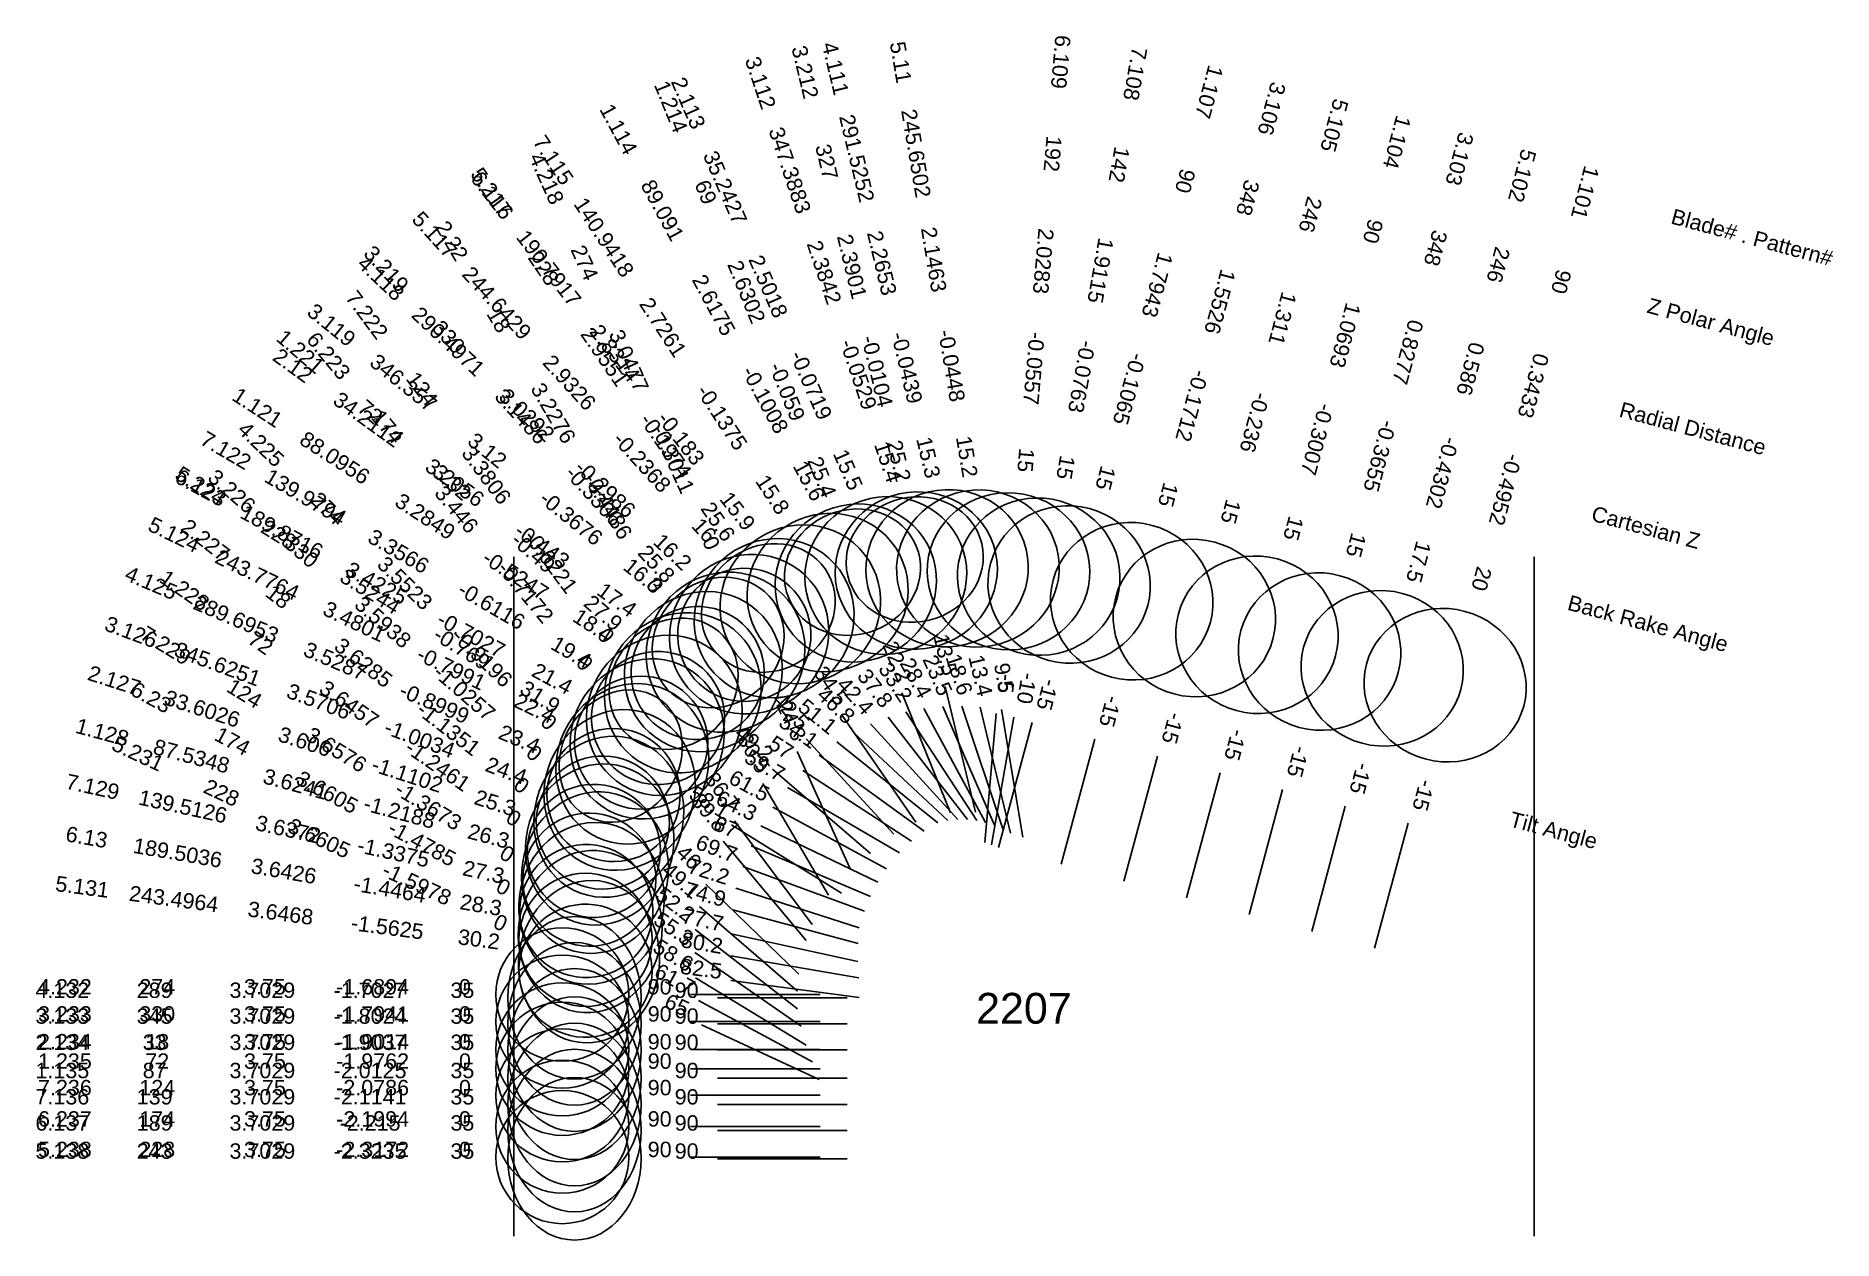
# Model space of a CAD drawing. Header units: inches. Extents: x 30.22 to 37.15, y 15.36 to 20.01.
import ezdxf
from ezdxf.enums import TextEntityAlignment as Align

# ---------------------------------------------------------------- set-up
doc = ezdxf.new("R2010")
doc.units = ezdxf.units.IN
doc.header["$MEASUREMENT"] = 0
for name, color, linetype, true_color in [('Blade_1', 30, 'Continuous', 0xff7f00), ('Blade_2', 7, 'Continuous', 0xcccc00), ('Blade_3', 7, 'Continuous', 0x00cc00), ('Blade_4', 7, 'Continuous', 0x00cccc), ('Blade_5', 7, 'Continuous', 0x0066cc), ('Blade_6', 190, 'Continuous', 0x7f00ff), ('Blade_7', 7, 'Continuous', 0xcc00cc)]:
    doc.layers.add(name, color=color, linetype=linetype, true_color=true_color)
doc.styles.get("Standard").update_dxf_attribs({"font": 'arial.ttf'})

msp = doc.modelspace()

# ---------------------------------------------------------------- linework, layer by layer
for p, q in [((32.0625, 18), (32.0625, 15.3772)), ((36, 18), (36, 15.3772))]:
    msp.add_line(p, q)
at = {"layer": 'Blade_1'}
for p, q in [((33.5598, 17.4748), (33.7485, 17.0117)), ((33.6452, 17.4143), (33.8833, 16.9746)), ((34.063, 17.3608), (33.9335, 16.8778)), ((33.0612, 17.181), (33.4397, 16.8543)), ((33.1776, 17.1749), (33.5969, 16.9026)), ((34.788, 17.1666), (34.6585, 16.6836)), ((35.514, 16.9721), (35.3846, 16.4891)), ((32.9085, 16.6379), (33.3913, 16.508)), ((32.7609, 16.4724), (33.172, 16.1877)), ((32.7445, 16.0238), (33.2445, 16.0238)), ((32.8486, 15.9875), (33.3486, 15.9875))]:
    msp.add_line(p, q, dxfattribs=at)
for centre, major_axis, ratio in [((33.3825, 17.8992), (0.2761, 0.1495), 0.963048), ((33.3698, 17.941), (0.2463, 0.1004), 0.903608), ((34.2057, 17.8935), (0.3033, -0.0813), 0.965926), ((34.9307, 17.6993), (0.3033, -0.0813), 0.965926), ((32.7151, 17.4753), (0.171, 0.2633), 0.948815), ((35.6567, 17.5048), (0.3033, -0.0813), 0.939693), ((32.68, 17.51), (0.1738, 0.2014), 0.884028), ((32.3759, 16.7812), (0.0816, 0.3032), 0.896171), ((32.3543, 16.7539), (0.1463, 0.2113), 1), ((32.2971, 15.9875), (0, 0.314), 0.819152), ((32.25, 16.0238), (0, 0.257), 1)]:
    msp.add_ellipse(centre, major_axis=major_axis, ratio=ratio, dxfattribs=at)
at = {"layer": 'Blade_2'}
for p, q in [((33.7184, 17.4225), (33.918, 16.964)), ((33.2413, 17.2339), (33.6465, 16.9409)), ((33.0233, 17.1253), (33.2771, 16.6945)), ((32.919, 16.721), (33.395, 16.568)), ((32.7622, 16.5618), (33.1573, 16.2554)), ((32.7445, 16.0986), (33.2445, 16.0986)), ((32.8486, 16.0963), (33.3486, 16.0963))]:
    msp.add_line(p, q, dxfattribs=at)
for centre, major_axis, ratio in [((33.4982, 17.9281), (0.2879, 0.1254), 0.963634), ((32.7944, 17.557), (0.184, 0.2545), 0.954345), ((32.7724, 17.5514), (0.2214, 0.1304), 1), ((32.394, 16.8898), (0.0961, 0.2989), 0.903719), ((32.3715, 16.8649), (0.1575, 0.2031), 1), ((32.2971, 16.0963), (0, 0.314), 0.819152), ((32.25, 16.0986), (0, 0.257), 1)]:
    msp.add_ellipse(centre, major_axis=major_axis, ratio=ratio, dxfattribs=at)
at = {"layer": 'Blade_3'}
for p, q in [((33.7279, 17.5002), (33.845, 17.0141)), ((33.7913, 17.4243), (33.9505, 16.9503)), ((33.1914, 17.298), (33.5291, 16.9293)), ((33.3095, 17.2864), (33.6988, 16.9727)), ((34.3047, 17.2961), (34.1752, 16.8131)), ((35.0296, 17.1018), (34.9001, 16.6188)), ((32.9466, 16.8053), (33.4156, 16.6318)), ((32.78, 16.6505), (33.1579, 16.3232)), ((32.7445, 16.2059), (33.2445, 16.2059)), ((32.8486, 16.1976), (33.3486, 16.1976))]:
    msp.add_line(p, q, dxfattribs=at)
for centre, major_axis, ratio in [((33.6158, 17.9471), (0.2977, 0.0999), 0.964162), ((33.6099, 17.9896), (0.2586, 0.0623), 0.904653), ((34.4474, 17.8288), (0.3033, -0.0813), 0.965926), ((32.88, 17.6324), (0.197, 0.2445), 0.959726), ((35.1723, 17.6345), (0.3033, -0.0813), 0.965926), ((32.8514, 17.6694), (0.1962, 0.1796), 0.900491), ((32.4294, 16.9966), (0.1089, 0.2945), 0.910733), ((32.4062, 16.9743), (0.1683, 0.1943), 1), ((32.2971, 16.1976), (0, 0.314), 0.819152), ((32.25, 16.2059), (0, 0.257), 1)]:
    msp.add_ellipse(centre, major_axis=major_axis, ratio=ratio, dxfattribs=at)
at = {"layer": 'Blade_4'}
for p, q in [((33.863, 17.4197), (33.9793, 16.9334)), ((33.3728, 17.3239), (33.7374, 16.9817)), ((33.1558, 17.2483), (33.3616, 16.7926)), ((32.9789, 16.8846), (33.4392, 16.6892)), ((32.8034, 16.7369), (33.1631, 16.3896)), ((32.7445, 16.3106), (33.2445, 16.3106)), ((32.8486, 16.2973), (33.3486, 16.2973))]:
    msp.add_line(p, q, dxfattribs=at)
for centre, major_axis, ratio in [((33.7347, 17.9561), (0.3054, 0.073), 0.964625), ((32.9708, 17.7014), (0.2149, 0.2289), 0.96042), ((32.9523, 17.6989), (0.2342, 0.1058), 1), ((32.4713, 17.1001), (0.1227, 0.289), 0.917744), ((32.4477, 17.0804), (0.1785, 0.1849), 1), ((32.2971, 16.2973), (0, 0.314), 0.819152), ((32.25, 16.3106), (0, 0.257), 1)]:
    msp.add_ellipse(centre, major_axis=major_axis, ratio=ratio, dxfattribs=at)
at = {"layer": 'Blade_5'}
for p, q in [((33.9449, 17.4113), (34.0276, 16.9182)), ((33.3304, 17.3879), (33.6139, 16.976)), ((33.439, 17.3557), (33.7759, 16.9863)), ((34.5463, 17.2313), (34.4168, 16.7483)), ((35.2713, 17.0371), (35.1419, 16.5541)), ((32.9032, 16.9652), (33.3278, 16.7012)), ((33.0167, 16.9615), (33.4671, 16.7444)), ((32.8999, 16.3651), (33.3956, 16.2995)), ((32.7877, 16.1932), (33.2408, 15.9819)), ((32.7445, 15.6828), (33.2445, 15.6828)), ((32.8486, 15.6765), (33.3486, 15.6765))]:
    msp.add_line(p, q, dxfattribs=at)
for centre, major_axis, ratio in [((33.8537, 17.9552), (0.3097, 0.0519), 0.965018), ((33.0674, 17.7632), (0.232, 0.2116), 0.961112), ((34.689, 17.764), (0.3033, -0.0813), 0.965926), ((33.0449, 17.8026), (0.2191, 0.1508), 0.901792), ((35.414, 17.5698), (0.3033, -0.0813), 0.953717), ((32.5199, 17.2009), (0.1363, 0.2829), 0.924536), ((32.4756, 17.231), (0.1404, 0.2259), 0.848863), ((32.3532, 16.4375), (0.0412, 0.3113), 0.864623), ((32.3395, 16.4022), (0.1086, 0.2329), 1), ((32.2971, 15.6765), (0, 0.314), 0.819152), ((32.25, 15.6828), (0, 0.257), 1)]:
    msp.add_ellipse(centre, major_axis=major_axis, ratio=ratio, dxfattribs=at)
at = {"layer": 'Blade_6'}
for p, q in [((33.5069, 17.3814), (33.8136, 16.9866)), ((33.9236, 17.3949), (33.88, 16.8968)), ((33.0621, 17.034), (33.5014, 16.7953)), ((32.8706, 16.9029), (33.1906, 16.5188)), ((32.9009, 16.46), (33.3936, 16.3752)), ((32.7749, 16.2871), (33.2151, 16.0501)), ((32.7445, 15.8006), (33.2445, 15.8006)), ((32.8486, 15.785), (33.3486, 15.785))]:
    msp.add_line(p, q, dxfattribs=at)
for centre, major_axis, ratio in [((33.9717, 17.9443), (0.3128, -0.0274), 0.965926), ((33.1686, 17.817), (0.248, 0.1926), 0.961788), ((32.5775, 17.2973), (0.1499, 0.2759), 0.931123), ((32.554, 17.2828), (0.1974, 0.1645), 1), ((32.3574, 16.5536), (0.0533, 0.3094), 0.880864), ((32.3395, 16.5215), (0.1218, 0.2263), 1), ((32.2971, 15.785), (0, 0.314), 0.819152), ((32.25, 15.8006), (0, 0.257), 1)]:
    msp.add_ellipse(centre, major_axis=major_axis, ratio=ratio, dxfattribs=at)
at = {"layer": 'Blade_7'}
for p, q in [((33.5761, 17.4012), (33.8501, 16.9829)), ((33.9927, 17.3806), (33.9059, 16.8882)), ((33.1195, 17.1101), (33.5512, 16.8579)), ((32.9149, 16.9814), (33.2137, 16.5805)), ((32.9016, 16.545), (33.3902, 16.4385)), ((32.7645, 16.3751), (33.1913, 16.1146)), ((32.7445, 15.9214), (33.2445, 15.9214)), ((32.8486, 15.8859), (33.3486, 15.8859))]:
    msp.add_line(p, q, dxfattribs=at)
for centre, major_axis, ratio in [((34.0885, 17.9237), (0.3092, -0.0545), 0.965926), ((33.2739, 17.8625), (0.2627, 0.1721), 0.962437), ((32.6434, 17.3884), (0.1584, 0.2711), 0.942981), ((32.6194, 17.3779), (0.2061, 0.1536), 1), ((32.3628, 16.6625), (0.0669, 0.3068), 0.888615), ((32.3424, 16.6327), (0.1339, 0.2194), 1), ((32.25, 15.9214), (0, 0.257), 1), ((32.2971, 15.8859), (0, 0.314), 0.819152)]:
    msp.add_ellipse(centre, major_axis=major_axis, ratio=ratio, dxfattribs=at)

# ---------------------------------------------------------------- texts
for s, height, p in [('Blade# . Pattern#', 0.059375, (36.5319, 19.3165)), ('Z Polar Angle', 0.059375, (36.4397, 18.9724)), ('Radial Distance', 0.059375, (36.3321, 18.5709)), ('Cartesian Z', 0.059375, (36.2246, 18.1695)), ('Back Rake Angle', 0.059375, (36.1324, 17.8254)), ('Tilt Angle', 0.05937, (35.9084, 16.9893))]:
    msp.add_text(s, height=height, rotation=345).set_placement(p, align=Align.MIDDLE_LEFT)
msp.add_text('2207', height=0.11875).set_placement((34.0312, 16.2574), align=Align.MIDDLE_CENTER)
at = {"layer": 'Blade_1'}
for s, height, rotation, p in [('1.214', 0.05937, 292.17359, (32.6419, 19.7269)), ('1.107', 0.05937, 255, (34.7173, 19.8027)), ('1.114', 0.05937, 298.44194, (32.4411, 19.6371)), ('1.104', 0.05937, 255, (35.4423, 19.6085)), ('90', 0.05937, 255, (34.625, 19.4585)), ('1.101', 0.05937, 255, (36.1683, 19.414)), ('89.091', 0.05937, 298.44194, (32.6108, 19.3239)), ('69', 0.05937, 292.17359, (32.7764, 19.397)), ('90', 0.05937, 255, (35.35, 19.2643)), ('2.6302', 0.05937, 292.17359, (32.9333, 19.0121)), ('1.7943', 0.05937, 255, (34.5175, 19.0571)), ('2.6175', 0.05937, 298.44194, (32.8088, 18.9584)), ('90', 0.05937, 255, (36.0761, 19.0698)), ('1.0693', 0.05937, 255, (35.2425, 18.8629)), ('1.221', 0.05937, 319.1995, (31.2202, 18.7701)), ('-0.1008', 0.05937, 298.44194, (33.0067, 18.593)), ('-0.059', 0.05937, 292.17359, (33.0901, 18.6272)), ('-0.1065', 0.05937, 255, (34.4099, 18.6556)), ('0.3433', 0.05937, 255, (35.9685, 18.6684)), ('1.121', 0.05937, 326.99725, (31.0575, 18.5519)), ('72', 0.05937, 319.1995, (31.4899, 18.5373)), ('-0.3007', 0.05937, 255, (35.1349, 18.4614)), ('88.0956', 0.05937, 326.99725, (31.3563, 18.3578)), ('25.4', 0.05937, 292.17359, (33.2246, 18.2973)), ('-0.4952', 0.05937, 255, (35.8609, 18.2669)), ('3.32', 0.05937, 319.1995, (31.8045, 18.2657)), ('15.6', 0.05937, 298.44194, (33.1764, 18.2797)), ('15', 0.05937, 255, (34.3177, 18.3115)), ('3.2849', 0.05937, 326.99725, (31.7048, 18.1314)), ('15', 0.05937, 255, (35.0427, 18.1173)), ('-0.49', 0.05937, 319.1995, (32.1191, 17.9942)), ('-0.5247', 0.05937, 326.99725, (32.0534, 17.9051)), ('20', 0.05937, 255, (35.7687, 17.9228)), ('1.228', 0.05937, 325.29999, (30.7762, 17.8466)), ('27.9', 0.05937, 319.1995, (32.3888, 17.7614)), ('18.4', 0.05937, 326.99725, (32.3522, 17.711)), ('72', 0.05937, 325.29999, (31.0691, 17.6438)), ('22.2', 0.05937, 292.17359, (33.515, 17.5847)), ('28.4', 0.05937, 298.44194, (33.5886, 17.5187)), ('3.6457', 0.05937, 325.29999, (31.4108, 17.4072)), ('-15', 0.05937, 255, (34.0937, 17.4755)), ('1.128', 0.05937, 344.94125, (30.4673, 17.2947)), ('49.2', 0.05937, 319.1995, (32.9713, 17.2586)), ('87.5348', 0.05937, 344.94125, (30.8113, 17.2022)), ('-1.2461', 0.05937, 325.29999, (31.7525, 17.1706)), ('57', 0.05937, 326.99725, (33.078, 17.2396)), ('-15', 0.05937, 255, (34.8187, 17.2813)), ('3.6241', 0.05937, 344.94125, (31.2126, 17.0942)), ('-15', 0.05937, 255, (35.5447, 17.0868)), ('-1.2188', 0.05937, 344.94125, (31.614, 16.9862)), ('0', 0.0594, 325.29999, (32.0454, 16.9678)), ('26.3', 0.05937, 344.94125, (31.958, 16.8936)), ('74.9', 0.05937, 344.94125, (32.7938, 16.6688)), ('55.3', 0.05937, 325.29999, (32.6633, 16.54)), ('1.135', 0.05937, 359.99999, (30.3206, 15.9875)), ('1.235', 0.05937, 359.99999, (30.3305, 16.0238)), ('87', 0.05937, 359.99999, (30.6768, 15.9875)), ('72', 0.05937, 359.99999, (30.6868, 16.0238)), ('3.7029', 0.05937, 359.99999, (31.0925, 15.9875)), ('3.75', 0.05937, 359.99999, (31.1024, 16.0238)), ('-2.0125', 0.05937, 359.99999, (31.5081, 15.9875)), ('-1.9762', 0.05937, 359.99999, (31.518, 16.0238)), ('35', 0.05937, 359.99999, (31.8643, 15.9875)), ('0', 0.0594, 359.99999, (31.8743, 16.0238)), ('90', 0.05937, 359.99999, (32.6257, 16.0238)), ('90', 0.05937, 359.99999, (32.7298, 15.9875))]:
    msp.add_text(s, height=height, rotation=rotation, dxfattribs=at).set_placement(p, align=Align.CENTER)
at = {"layer": 'Blade_2'}
for s, height, rotation, p in [('2.113', 0.05937, 293.52887, (32.7092, 19.7403)), ('35.2427', 0.05937, 293.52887, (32.8514, 19.4136)), ('2.22', 0.05937, 300.5, (31.7981, 19.2053)), ('2.5018', 0.05937, 293.52887, (33.0173, 19.0326)), ('18', 0.05937, 300.5, (31.979, 18.8983)), ('2.12', 0.05937, 324.13317, (31.1927, 18.715)), ('-0.0719', 0.05937, 293.52887, (33.1832, 18.6515)), ('3.2276', 0.05937, 300.5, (32.1899, 18.5402)), ('34.2112', 0.05937, 324.13317, (31.4814, 18.5063)), ('15.5', 0.05937, 293.52887, (33.3254, 18.3249)), ('3.2056', 0.05937, 324.13317, (31.8182, 18.2628)), ('-0.4486', 0.05937, 300.5, (32.4008, 18.1821)), ('2.227', 0.05937, 322.19999, (30.8548, 18.0414)), ('-0.443', 0.05937, 324.13317, (32.155, 18.0193)), ('17.4', 0.05937, 324.13317, (32.4437, 17.8105)), ('0', 0.0594, 300.5, (32.5817, 17.8751)), ('18', 0.05937, 322.19999, (31.1363, 17.823)), ('3.6285', 0.05937, 322.19999, (31.4647, 17.5683)), ('23.5', 0.05937, 293.52887, (33.671, 17.5313)), ('2.127', 0.05937, 342.17868, (30.5123, 17.4947)), ('33.6026', 0.05937, 342.17868, (30.8515, 17.3857)), ('-1.1351', 0.05937, 322.19999, (31.7931, 17.3135)), ('3.606', 0.05937, 342.17868, (31.2472, 17.2585)), ('54.1', 0.05937, 324.13317, (33.1451, 17.3034)), ('30.5', 0.05937, 300.5, (32.9631, 17.2276)), ('-1.1102', 0.05937, 342.17868, (31.6429, 17.1313)), ('0', 0.0594, 322.19999, (32.0746, 17.0952)), ('25.3', 0.05937, 342.17868, (31.982, 17.0222)), ('72.2', 0.05937, 342.17868, (32.806, 16.7574)), ('52.2', 0.05937, 322.19999, (32.6684, 16.6346)), ('2.234', 0.05937, 359.99999, (30.3305, 16.0986)), ('18', 0.05937, 359.99999, (30.6868, 16.0986)), ('3.75', 0.05937, 359.99999, (31.1024, 16.0986)), ('-1.9014', 0.05937, 359.99999, (31.518, 16.0986)), ('0', 0.0594, 359.99999, (31.8743, 16.0986)), ('90', 0.05937, 359.99999, (32.6257, 16.0986)), ('2.134', 0.05937, 359.99999, (30.3206, 16.0963)), ('33', 0.05937, 359.99999, (30.6768, 16.0963)), ('3.7029', 0.05937, 359.99999, (31.0925, 16.0963)), ('-1.9037', 0.05937, 359.99999, (31.5081, 16.0963)), ('35', 0.05937, 359.99999, (31.8643, 16.0963)), ('90', 0.05937, 359.99999, (32.7298, 16.0963))]:
    msp.add_text(s, height=height, rotation=rotation, dxfattribs=at).set_placement(p, align=Align.CENTER)
at = {"layer": 'Blade_3'}
for s, height, rotation, p in [('3.112', 0.05937, 288.56065, (32.9867, 19.8208)), ('3.212', 0.05937, 283.54922, (33.1581, 19.8645)), ('3.106', 0.05937, 255, (34.959, 19.738)), ('347.3883', 0.05937, 288.56065, (33.1001, 19.4831)), ('3.103', 0.05937, 255, (35.6839, 19.5437)), ('327', 0.05937, 283.54922, (33.2416, 19.5181)), ('348', 0.05937, 255, (34.8667, 19.3938)), ('2.3842', 0.05937, 288.56065, (33.2324, 19.0891)), ('2.3901', 0.05937, 283.54922, (33.339, 19.1141)), ('348', 0.05937, 255, (35.5916, 19.1995)), ('3.219', 0.05937, 312.47697, (31.5491, 19.0918)), ('1.5526', 0.05937, 255, (34.7592, 18.9924)), ('3.119', 0.05937, 321.14367, (31.3408, 18.8724)), ('330', 0.05937, 312.47697, (31.7897, 18.829)), ('0.8277', 0.05937, 255, (35.4841, 18.7981)), ('-0.0529', 0.05937, 288.56065, (33.3646, 18.6951)), ('-0.0104', 0.05937, 283.54922, (33.4363, 18.71)), ('346.357', 0.05937, 321.14367, (31.6183, 18.6489)), ('-0.1712', 0.05937, 255, (34.6516, 18.5909)), ('3.1486', 0.05937, 312.47697, (32.0703, 18.5225)), ('-0.3655', 0.05937, 255, (35.3765, 18.3966)), ('3.12', 0.05937, 321.14367, (31.9419, 18.3881)), ('25.2', 0.05937, 283.54922, (33.5198, 18.3637)), ('15.4', 0.05937, 288.56065, (33.478, 18.3573)), ('3.226', 0.05937, 319.09999, (30.9554, 18.2311)), ('-0.3306', 0.05937, 312.47697, (32.351, 18.2159)), ('15', 0.05937, 255, (34.5594, 18.2468)), ('-0.3676', 0.05937, 321.14367, (32.2656, 18.1274)), ('330', 0.05937, 319.09999, (31.2246, 17.9978)), ('25.8', 0.05937, 312.47697, (32.5916, 17.9532)), ('15', 0.05937, 255, (35.2843, 18.0525)), ('16.3', 0.05937, 321.14367, (32.543, 17.9039)), ('3.5938', 0.05937, 319.09999, (31.5388, 17.7257)), ('3.126', 0.05937, 339.70187, (30.5756, 17.6823)), ('13.5', 0.05937, 283.54922, (33.7001, 17.6156)), ('345.6251', 0.05937, 339.70187, (30.9098, 17.5587)), ('18.6', 0.05937, 288.56065, (33.7535, 17.5369)), ('-1.0257', 0.05937, 319.09999, (31.8529, 17.4536)), ('3.5706', 0.05937, 339.70187, (31.2996, 17.4145)), ('42.5', 0.05937, 312.47697, (33.1112, 17.3856)), ('51.1', 0.05937, 321.14367, (33.217, 17.3609)), ('-15', 0.05937, 255, (34.3354, 17.4108)), ('-1.0034', 0.05937, 339.70187, (31.6894, 17.2703)), ('0', 0.0594, 319.09999, (32.1222, 17.2203)), ('24.4', 0.05937, 339.70187, (32.0235, 17.1467)), ('-15', 0.05937, 255, (35.0603, 17.2165)), ('69.7', 0.05937, 339.70187, (32.8353, 16.8465)), ('49.1', 0.05937, 319.09999, (32.6902, 16.7283)), ('3.133', 0.05937, 359.99999, (30.3206, 16.1976)), ('3.233', 0.05937, 359.99999, (30.3305, 16.2059)), ('345', 0.05937, 359.99999, (30.6768, 16.1976)), ('330', 0.05937, 359.99999, (30.6868, 16.2059)), ('3.7029', 0.05937, 359.99999, (31.0925, 16.1976)), ('3.75', 0.05937, 359.99999, (31.1024, 16.2059)), ('-1.8024', 0.05937, 359.99999, (31.5081, 16.1976)), ('-1.7941', 0.05937, 359.99999, (31.518, 16.2059)), ('35', 0.05937, 359.99999, (31.8643, 16.1976)), ('0', 0.0594, 359.99999, (31.8743, 16.2059)), ('90', 0.05937, 359.99999, (32.6257, 16.2059)), ('90', 0.05937, 359.99999, (32.7298, 16.1976))]:
    msp.add_text(s, height=height, rotation=rotation, dxfattribs=at).set_placement(p, align=Align.CENTER)
at = {"layer": 'Blade_4'}
for s, height, rotation, p in [('4.111', 0.05937, 283.44977, (33.275, 19.8784)), ('291.5252', 0.05937, 283.44977, (33.3578, 19.5319)), ('4.218', 0.05937, 294.3, (32.1624, 19.4484)), ('2.2653', 0.05937, 283.44977, (33.4545, 19.1277)), ('4.118', 0.05937, 316.80466, (31.5299, 19.0543)), ('274', 0.05937, 294.3, (32.309, 19.1237)), ('290.4971', 0.05937, 316.80466, (31.7896, 18.8104)), ('3.0477', 0.05937, 294.3, (32.4801, 18.7449)), ('-0.0439', 0.05937, 283.44977, (33.5512, 18.7235)), ('3.0292', 0.05937, 316.80466, (32.0926, 18.526)), ('4.225', 0.05937, 315.99999, (31.067, 18.4138)), ('-0.3011', 0.05937, 294.3, (32.6511, 18.3661)), ('15.3', 0.05937, 283.44977, (33.634, 18.377)), ('-0.2986', 0.05937, 316.80466, (32.3956, 18.2415)), ('274', 0.05937, 315.99999, (31.3232, 18.1663)), ('16.2', 0.05937, 316.80466, (32.6553, 17.9976)), ('0', 0.0594, 294.3, (32.7977, 18.0414)), ('3.5523', 0.05937, 315.99999, (31.6222, 17.8776)), ('4.125', 0.05937, 336.99994, (30.6519, 17.8724)), ('289.6953', 0.05937, 336.99994, (30.9798, 17.7332)), ('-0.9196', 0.05937, 315.99999, (31.9212, 17.5889)), ('3.5287', 0.05937, 336.99994, (31.3624, 17.5708)), ('13.4', 0.05937, 283.44977, (33.8353, 17.5352)), ('-0.8999', 0.05937, 336.99994, (31.745, 17.4084)), ('46.8', 0.05937, 316.80466, (33.2863, 17.4052)), ('24.3', 0.05937, 294.3, (33.107, 17.3565)), ('23.4', 0.05937, 336.99994, (32.0729, 17.2692)), ('0', 0.0594, 315.99999, (32.1774, 17.3414)), ('67', 0.05937, 336.99994, (32.8696, 16.931)), ('46', 0.05937, 315.99999, (32.718, 16.8194)), ('4.232', 0.05937, 359.99999, (30.3305, 16.3106)), ('274', 0.05937, 359.99999, (30.6868, 16.3106)), ('3.75', 0.05937, 359.99999, (31.1024, 16.3106)), ('-1.6894', 0.05937, 359.99999, (31.518, 16.3106)), ('0', 0.0594, 359.99999, (31.8743, 16.3106)), ('90', 0.05937, 359.99999, (32.6257, 16.3106)), ('4.132', 0.05937, 359.99999, (30.3206, 16.2973)), ('289', 0.05937, 359.99999, (30.6768, 16.2973)), ('3.7029', 0.05937, 359.99999, (31.0925, 16.2973)), ('-1.7027', 0.05937, 359.99999, (31.5081, 16.2973)), ('35', 0.05937, 359.99999, (31.8643, 16.2973)), ('90', 0.05937, 359.99999, (32.7298, 16.2973))]:
    msp.add_text(s, height=height, rotation=rotation, dxfattribs=at).set_placement(p, align=Align.CENTER)
at = {"layer": 'Blade_5'}
for s, height, rotation, p in [('5.11', 0.05937, 279.51727, (33.5269, 19.9045)), ('5.105', 0.05937, 255, (35.2006, 19.6732)), ('245.6502', 0.05937, 279.51727, (33.5858, 19.5531)), ('5.102', 0.05937, 255, (35.9256, 19.479)), ('5.217', 0.05937, 304.53898, (31.9515, 19.3912)), ('246', 0.05937, 255, (35.1083, 19.329)), ('5.117', 0.05937, 312.36479, (31.7355, 19.2236)), ('2.1463', 0.05937, 279.51727, (33.6545, 19.1432)), ('228', 0.05937, 304.53898, (32.1535, 19.0978)), ('246', 0.05937, 255, (35.8333, 19.1348)), ('244.6429', 0.05937, 312.36479, (31.9756, 18.9604)), ('1.311', 0.05937, 255, (35.0008, 18.9276)), ('2.9551', 0.05937, 304.53898, (32.3892, 18.7554)), ('-0.0448', 0.05937, 279.51727, (33.7232, 18.7333)), ('0.586', 0.05937, 255, (35.7258, 18.7334)), ('2.9326', 0.05937, 312.36479, (32.2557, 18.6533)), ('-0.236', 0.05937, 255, (34.8932, 18.5261)), ('-0.1974', 0.05937, 304.53898, (32.6248, 18.413)), ('-0.2368', 0.05937, 312.36479, (32.5357, 18.3462)), ('15.2', 0.05937, 279.51727, (33.7821, 18.382)), ('-0.4302', 0.05937, 255, (35.6182, 18.3319)), ('5.224', 0.05937, 328.12943, (30.8379, 18.2493)), ('25.6', 0.05937, 304.53898, (32.8268, 18.1196)), ('15', 0.05937, 255, (34.801, 18.182)), ('5.124', 0.05937, 334.26867, (30.7394, 18.059)), ('228', 0.05937, 328.12943, (31.1404, 18.0612)), ('16', 0.05937, 312.36479, (32.7758, 18.0829)), ('17.5', 0.05937, 255, (35.526, 17.9878)), ('243.7764', 0.05937, 334.26867, (31.0603, 17.9043)), ('3.5244', 0.05937, 328.12943, (31.4934, 17.8417)), ('3.4801', 0.05937, 334.26867, (31.4347, 17.7239)), ('-0.769', 0.05937, 328.12943, (31.8463, 17.6223)), ('-0.7991', 0.05937, 334.26867, (31.8091, 17.5434)), ('34.5', 0.05937, 304.53898, (33.2631, 17.4857)), ('9.5', 0.05937, 279.51727, (33.9252, 17.5284)), ('31.9', 0.05937, 328.12943, (32.1489, 17.4341)), ('42.4', 0.05937, 312.36479, (33.359, 17.4435)), ('22.4', 0.05937, 334.26867, (32.1301, 17.3888)), ('-15', 0.05937, 255, (34.577, 17.346)), ('5.231', 0.05937, 334.99999, (30.5998, 17.2134)), ('-15', 0.05937, 255, (35.302, 17.1518)), ('228', 0.05937, 334.99999, (30.9227, 17.0628)), ('58.1', 0.05937, 328.12943, (32.8024, 17.0279)), ('64.3', 0.05937, 334.26867, (32.9097, 17.013)), ('3.6605', 0.05937, 334.99999, (31.2994, 16.8872)), ('-1.5978', 0.05937, 334.99999, (31.6761, 16.7115)), ('5.131', 0.05937, 352.46168, (30.3938, 16.6968)), ('243.4964', 0.05937, 352.46168, (30.7469, 16.6501)), ('3.6468', 0.05937, 352.46168, (31.159, 16.5955)), ('-1.5625', 0.05937, 352.46168, (31.571, 16.541)), ('0', 0.0594, 334.99999, (31.9989, 16.561)), ('30.2', 0.05937, 352.46168, (31.9242, 16.4943)), ('82.5', 0.05937, 352.46168, (32.7822, 16.3807)), ('65', 0.05937, 334.99999, (32.68, 16.2434)), ('5.238', 0.05937, 359.99999, (30.3305, 15.6828)), ('228', 0.05937, 359.99999, (30.6868, 15.6828)), ('3.75', 0.05937, 359.99999, (31.1024, 15.6828)), ('-2.3172', 0.05937, 359.99999, (31.518, 15.6828)), ('0', 0.0594, 359.99999, (31.8743, 15.6828)), ('90', 0.05937, 359.99999, (32.6257, 15.6828)), ('5.138', 0.05937, 359.99999, (30.3206, 15.6765)), ('243', 0.05937, 359.99999, (30.6768, 15.6765)), ('3.7029', 0.05937, 359.99999, (31.0925, 15.6765)), ('-2.3235', 0.05937, 359.99999, (31.5081, 15.6765)), ('35', 0.05937, 359.99999, (31.8643, 15.6765)), ('90', 0.05937, 359.99999, (32.7298, 15.6765))]:
    msp.add_text(s, height=height, rotation=rotation, dxfattribs=at).set_placement(p, align=Align.CENTER)
at = {"layer": 'Blade_6'}
for s, height, rotation, p in [('6.109', 0.05937, 265, (34.144, 19.9133)), ('192', 0.05937, 265, (34.1129, 19.5584)), ('6.116', 0.05937, 307.83724, (31.9562, 19.378)), ('190.7917', 0.05937, 307.83724, (32.1747, 19.0966)), ('2.0283', 0.05937, 265, (34.0767, 19.1443)), ('6.223', 0.05937, 309.79999, (31.3253, 18.7575)), ('2.8314', 0.05937, 307.83724, (32.4296, 18.7684)), ('-0.0557', 0.05937, 265, (34.0405, 18.7303)), ('174', 0.05937, 309.79999, (31.5534, 18.4838)), ('-0.183', 0.05937, 307.83724, (32.6846, 18.4401)), ('15', 0.05937, 265, (34.0094, 18.3754)), ('6.123', 0.05937, 331.48253, (30.8408, 18.2409)), ('3.446', 0.05937, 309.79999, (31.8194, 18.1645)), ('15.9', 0.05937, 307.83724, (32.9031, 18.1588)), ('189.8716', 0.05937, 331.48253, (31.1538, 18.0708)), ('3.4225', 0.05937, 331.48253, (31.519, 17.8724)), ('-0.7172', 0.05937, 309.79999, (32.0855, 17.8452)), ('-0.7027', 0.05937, 331.48253, (31.8842, 17.674)), ('0', 0.0594, 309.79999, (32.3135, 17.5715)), ('21.4', 0.05937, 331.48253, (32.1972, 17.5039)), ('37.8', 0.05937, 307.83724, (33.434, 17.4752)), ('6.23', 0.05937, 331.69999, (30.6494, 17.4315)), ('-5', 0.05937, 265, (33.934, 17.5132)), ('174', 0.05937, 331.69999, (30.9631, 17.2627)), ('3.6605', 0.05937, 331.69999, (31.329, 17.0656)), ('61.5', 0.05937, 331.48253, (32.9577, 17.0907)), ('39.8', 0.05937, 309.79999, (32.7945, 16.9941)), ('6.13', 0.05937, 350.23246, (30.4095, 16.8889)), ('-1.4785', 0.05937, 331.69999, (31.695, 16.8686)), ('189.5036', 0.05937, 350.23246, (30.7606, 16.8285)), ('3.6426', 0.05937, 350.23246, (31.1702, 16.758)), ('-1.4464', 0.05937, 350.23246, (31.5798, 16.6875)), ('0', 0.0594, 331.69999, (32.0086, 16.6997)), ('28.3', 0.05937, 350.23246, (31.9309, 16.627)), ('80.2', 0.05937, 350.23246, (32.7839, 16.4802)), ('61.7', 0.05937, 331.69999, (32.6703, 16.3434)), ('6.137', 0.05937, 359.99999, (30.3206, 15.785)), ('6.237', 0.05937, 359.99999, (30.3305, 15.8006)), ('189', 0.05937, 359.99999, (30.6768, 15.785)), ('174', 0.05937, 359.99999, (30.6868, 15.8006)), ('3.7029', 0.05937, 359.99999, (31.0925, 15.785)), ('3.75', 0.05937, 359.99999, (31.1024, 15.8006)), ('-2.1994', 0.05937, 359.99999, (31.518, 15.8006)), ('-2.215', 0.05937, 359.99999, (31.5081, 15.785)), ('35', 0.05937, 359.99999, (31.8643, 15.785)), ('0', 0.0594, 359.99999, (31.8743, 15.8006)), ('90', 0.05937, 359.99999, (32.6257, 15.8006)), ('90', 0.05937, 359.99999, (32.7298, 15.785))]:
    msp.add_text(s, height=height, rotation=rotation, dxfattribs=at).set_placement(p, align=Align.CENTER)
at = {"layer": 'Blade_7'}
for s, height, rotation, p in [('7.108', 0.05937, 260, (34.4317, 19.8702)), ('7.115', 0.05937, 303.22673, (32.1909, 19.5159)), ('142', 0.05937, 260, (34.3698, 19.5193)), ('140.9418', 0.05937, 303.22673, (32.3861, 19.2179)), ('1.9115', 0.05937, 260, (34.2977, 19.11)), ('7.222', 0.05937, 306.69999, (31.4722, 18.9169)), ('2.7261', 0.05937, 303.22673, (32.6138, 18.8702)), ('-0.0763', 0.05937, 260, (34.2255, 18.7007)), ('124', 0.05937, 306.69999, (31.6851, 18.6313)), ('-0.1375', 0.05937, 303.22673, (32.8416, 18.5225)), ('7.122', 0.05937, 329.69771, (30.9369, 18.3857)), ('3.3806', 0.05937, 306.69999, (31.9335, 18.298)), ('15', 0.05937, 260, (34.1636, 18.3499)), ('139.9794', 0.05937, 329.69771, (31.2445, 18.2059)), ('15.8', 0.05937, 303.22673, (33.0368, 18.2245)), ('3.3566', 0.05937, 329.69771, (31.6033, 17.9962)), ('-0.6221', 0.05937, 306.69999, (32.1819, 17.9648)), ('-0.6116', 0.05937, 329.69771, (31.9622, 17.7865)), ('7.229', 0.05937, 328.59999, (30.704, 17.6328)), ('19.4', 0.05937, 329.69771, (32.2698, 17.6067)), ('0', 0.0594, 306.69999, (32.3948, 17.6791)), ('33.2', 0.05937, 303.22673, (33.511, 17.5005)), ('-10', 0.05937, 260, (34.0133, 17.4975)), ('124', 0.05937, 328.59999, (31.0081, 17.4472)), ('3.6576', 0.05937, 328.59999, (31.3629, 17.2306)), ('59.7', 0.05937, 329.69771, (33.017, 17.17)), ('7.129', 0.05937, 347.69962, (30.4317, 17.0836)), ('36.7', 0.05937, 306.69999, (32.8439, 17.0766)), ('139.5126', 0.05937, 347.69962, (30.7797, 17.0077)), ('-1.3673', 0.05937, 328.59999, (31.7176, 17.0141)), ('3.6372', 0.05937, 347.69962, (31.1858, 16.9191)), ('-1.3375', 0.05937, 347.69962, (31.5919, 16.8306)), ('0', 0.0594, 328.59999, (32.0217, 16.8285)), ('27.3', 0.05937, 347.69962, (31.94, 16.7547)), ('77.7', 0.05937, 347.69962, (32.7856, 16.5703)), ('58.6', 0.05937, 328.59999, (32.6631, 16.4369)), ('7.236', 0.05937, 359.99999, (30.3305, 15.9214)), ('124', 0.05937, 359.99999, (30.6868, 15.9214)), ('3.75', 0.05937, 359.99999, (31.1024, 15.9214)), ('-2.0786', 0.05937, 359.99999, (31.518, 15.9214)), ('0', 0.0594, 359.99999, (31.8743, 15.9214)), ('90', 0.05937, 359.99999, (32.6257, 15.9214)), ('7.136', 0.05937, 359.99999, (30.3206, 15.8859)), ('139', 0.05937, 359.99999, (30.6768, 15.8859)), ('3.7029', 0.05937, 359.99999, (31.0925, 15.8859)), ('-2.1141', 0.05937, 359.99999, (31.5081, 15.8859)), ('35', 0.05937, 359.99999, (31.8643, 15.8859)), ('90', 0.05937, 359.99999, (32.7298, 15.8859))]:
    msp.add_text(s, height=height, rotation=rotation, dxfattribs=at).set_placement(p, align=Align.CENTER)

doc.saveas('drawing.dxf')
